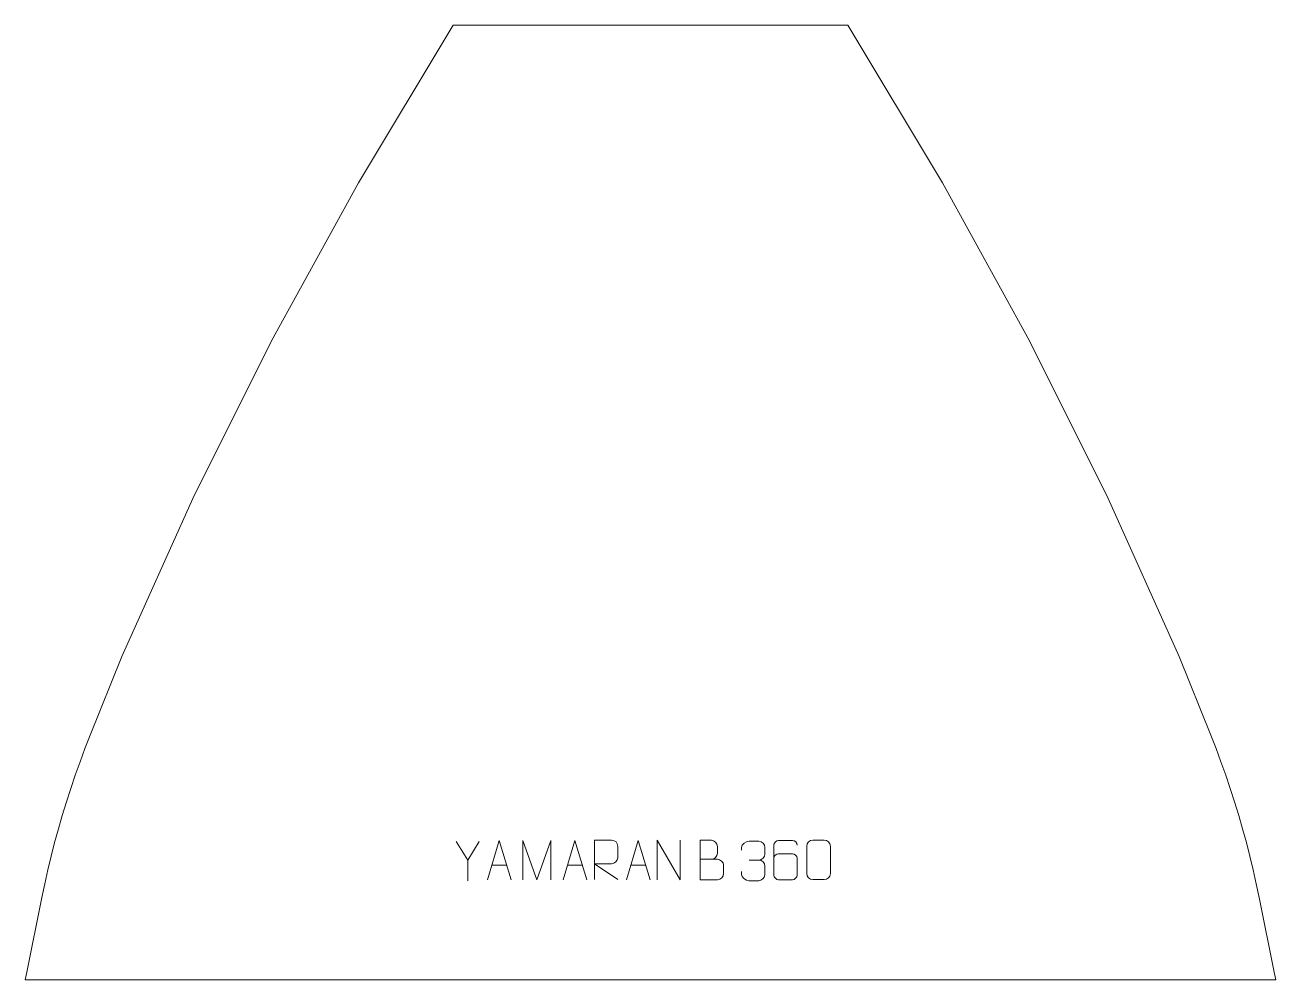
# Model space of a CAD drawing. Header units: millimetres. Extents: x -437 to 355, y 689 to 1294.
import ezdxf

# ---------------------------------------------------------------- set-up
doc = ezdxf.new("R2010")
doc.units = ezdxf.units.MM
doc.header["$MEASUREMENT"] = 0
doc.layers.add('layer 1', color=7, linetype='Continuous')

msp = doc.modelspace()

# ---------------------------------------------------------------- linework, layer by layer
at = {"layer": 'layer 1', "color": 242, "lineweight": 9}
msp.add_open_spline([(-165.7723, 1293.8436), (-165.7723, 1293.8436), (84.2274, 1293.8436), (84.2274, 1293.8436), (84.2274, 1293.8436), (84.2274, 1293.8436), (144.2269, 1193.8431), (144.2269, 1193.8431), (144.2269, 1193.8431), (144.2269, 1193.8431), (199.2266, 1093.8444), (199.2266, 1093.8444), (199.2266, 1093.8444), (199.2266, 1093.8444), (249.2271, 993.8439), (249.2271, 993.8439), (249.2271, 993.8439), (249.2271, 993.8439), (294.2274, 893.8447), (294.2274, 893.8447), (294.2274, 893.8447), (294.2274, 893.8447), (314.2263, 843.8447), (314.2263, 843.8447), (314.2263, 843.8447), (314.2263, 843.8447), (317.4872, 835.5094), (317.4872, 835.5094), (317.4872, 835.5094), (317.4872, 835.5094), (320.6208, 827.1246), (320.6208, 827.1246), (320.6208, 827.1246), (320.6208, 827.1246), (323.6248, 818.694), (323.6248, 818.694), (323.6248, 818.694), (323.6248, 818.694), (326.5009, 810.2185), (326.5009, 810.2185), (326.5009, 810.2185), (326.5009, 810.2185), (329.2466, 801.7009), (329.2466, 801.7009), (329.2466, 801.7009), (329.2466, 801.7009), (331.8625, 793.1416), (331.8625, 793.1416), (331.8625, 793.1416), (331.8625, 793.1416), (334.3466, 784.5428), (334.3466, 784.5428), (334.3466, 784.5428), (334.3466, 784.5428), (336.6992, 775.9075), (336.6992, 775.9075), (336.6992, 775.9075), (336.6992, 775.9075), (338.9213, 767.2378), (338.9213, 767.2378), (338.9213, 767.2378), (338.9213, 767.2378), (341.0105, 758.5346), (341.0105, 758.5346), (341.0105, 758.5346), (341.0105, 758.5346), (342.9659, 749.8003), (342.9659, 749.8003), (342.9659, 749.8003), (342.9659, 749.8003), (344.7885, 741.0386), (344.7885, 741.0386), (344.7885, 741.0386), (344.7885, 741.0386), (354.2273, 693.8437), (354.2273, 693.8437), (354.2273, 693.8437), (354.2273, 693.8437), (355.4765, 688.844), (355.4765, 688.844), (355.4765, 688.844), (355.4765, 688.844), (-437.0219, 688.844), (-437.0219, 688.844), (-437.0219, 688.844), (-437.0219, 688.844), (-435.7727, 693.8437), (-435.7727, 693.8437), (-435.7727, 693.8437), (-435.7727, 693.8437), (-426.3339, 741.0386), (-426.3339, 741.0386), (-426.3339, 741.0386), (-426.3339, 741.0386), (-424.5113, 749.8003), (-424.5113, 749.8003), (-424.5113, 749.8003), (-424.5113, 749.8003), (-422.5559, 758.5346), (-422.5559, 758.5346), (-422.5559, 758.5346), (-422.5559, 758.5346), (-420.468, 767.2378), (-420.468, 767.2378), (-420.468, 767.2378), (-420.468, 767.2378), (-418.246, 775.9075), (-418.246, 775.9075), (-418.246, 775.9075), (-418.246, 775.9075), (-415.8915, 784.5428), (-415.8915, 784.5428), (-415.8915, 784.5428), (-415.8915, 784.5428), (-413.4079, 793.1416), (-413.4079, 793.1416), (-413.4079, 793.1416), (-413.4079, 793.1416), (-410.792, 801.7009), (-410.792, 801.7009), (-410.792, 801.7009), (-410.792, 801.7009), (-408.0463, 810.2185), (-408.0463, 810.2185), (-408.0463, 810.2185), (-408.0463, 810.2185), (-405.1702, 818.694), (-405.1702, 818.694), (-405.1702, 818.694), (-405.1702, 818.694), (-402.1662, 827.1246), (-402.1662, 827.1246), (-402.1662, 827.1246), (-402.1662, 827.1246), (-399.0326, 835.5094), (-399.0326, 835.5094), (-399.0326, 835.5094), (-399.0326, 835.5094), (-395.7735, 843.8447), (-395.7735, 843.8447), (-395.7735, 843.8447), (-395.7735, 843.8447), (-375.7728, 893.8447), (-375.7728, 893.8447), (-375.7728, 893.8447), (-375.7728, 893.8447), (-330.7725, 993.8439), (-330.7725, 993.8439), (-330.7725, 993.8439), (-330.7725, 993.8439), (-280.772, 1093.8444), (-280.772, 1093.8444), (-280.772, 1093.8444), (-280.772, 1093.8444), (-225.7723, 1193.8431), (-225.7723, 1193.8431), (-225.7723, 1193.8431), (-225.7723, 1193.8431), (-165.7723, 1293.8436), (-165.7723, 1293.8436)], degree=3, knots=[0, 0, 0, 0, 0.02439024, 0.02439024, 0.02439024, 0.02439024, 0.04878049, 0.04878049, 0.04878049, 0.04878049, 0.07317073, 0.07317073, 0.07317073, 0.07317073, 0.09756098, 0.09756098, 0.09756098, 0.09756098, 0.12195122, 0.12195122, 0.12195122, 0.12195122, 0.14634146, 0.14634146, 0.14634146, 0.14634146, 0.17073171, 0.17073171, 0.17073171, 0.17073171, 0.19512195, 0.19512195, 0.19512195, 0.19512195, 0.2195122, 0.2195122, 0.2195122, 0.2195122, 0.24390244, 0.24390244, 0.24390244, 0.24390244, 0.26829268, 0.26829268, 0.26829268, 0.26829268, 0.29268293, 0.29268293, 0.29268293, 0.29268293, 0.31707317, 0.31707317, 0.31707317, 0.31707317, 0.34146341, 0.34146341, 0.34146341, 0.34146341, 0.36585366, 0.36585366, 0.36585366, 0.36585366, 0.3902439, 0.3902439, 0.3902439, 0.3902439, 0.41463415, 0.41463415, 0.41463415, 0.41463415, 0.43902439, 0.43902439, 0.43902439, 0.43902439, 0.46341463, 0.46341463, 0.46341463, 0.46341463, 0.48780488, 0.48780488, 0.48780488, 0.48780488, 0.51219512, 0.51219512, 0.51219512, 0.51219512, 0.53658537, 0.53658537, 0.53658537, 0.53658537, 0.56097561, 0.56097561, 0.56097561, 0.56097561, 0.58536585, 0.58536585, 0.58536585, 0.58536585, 0.6097561, 0.6097561, 0.6097561, 0.6097561, 0.63414634, 0.63414634, 0.63414634, 0.63414634, 0.65853659, 0.65853659, 0.65853659, 0.65853659, 0.68292683, 0.68292683, 0.68292683, 0.68292683, 0.70731707, 0.70731707, 0.70731707, 0.70731707, 0.73170732, 0.73170732, 0.73170732, 0.73170732, 0.75609756, 0.75609756, 0.75609756, 0.75609756, 0.7804878, 0.7804878, 0.7804878, 0.7804878, 0.80487805, 0.80487805, 0.80487805, 0.80487805, 0.82926829, 0.82926829, 0.82926829, 0.82926829, 0.85365854, 0.85365854, 0.85365854, 0.85365854, 0.87804878, 0.87804878, 0.87804878, 0.87804878, 0.90243902, 0.90243902, 0.90243902, 0.90243902, 0.92682927, 0.92682927, 0.92682927, 0.92682927, 0.95121951, 0.95121951, 0.95121951, 0.95121951, 1, 1, 1, 1], dxfattribs=at)
at = {"layer": 'layer 1', "color": 250, "lineweight": 9}
for points, knots in [([(-144.0125, 752.2432), (-144.0125, 752.2432), (-136.6415, 777.1967), (-136.6415, 777.1967), (-136.6415, 777.1967), (-136.6415, 777.1967), (-129.0716, 752.2432), (-129.0716, 752.2432)], [0, 0, 0, 0, 0.33333333, 0.33333333, 0.33333333, 0.33333333, 1, 1, 1, 1]), ([(-121.699, 752.241), (-121.699, 752.241), (-121.699, 777.1989), (-121.699, 777.1989), (-121.699, 777.1989), (-121.699, 777.1989), (-112.7739, 752.241), (-112.7739, 752.241), (-112.7739, 752.241), (-112.7739, 752.241), (-104.014, 777.1984), (-104.014, 777.1984), (-104.014, 777.1984), (-104.014, 777.1984), (-104.014, 752.241), (-104.014, 752.241)], [0, 0, 0, 0, 0.2, 0.2, 0.2, 0.2, 0.4, 0.4, 0.4, 0.4, 0.6, 0.6, 0.6, 0.6, 1, 1, 1, 1]), ([(-96.0125, 752.2432), (-96.0125, 752.2432), (-88.6415, 777.1967), (-88.6415, 777.1967), (-88.6415, 777.1967), (-88.6415, 777.1967), (-81.0716, 752.2432), (-81.0716, 752.2432)], [0, 0, 0, 0, 0.33333333, 0.33333333, 0.33333333, 0.33333333, 1, 1, 1, 1]), ([(-96.0125, 752.2432), (-96.0125, 752.2432), (-88.6415, 777.1967), (-88.6415, 777.1967), (-88.6415, 777.1967), (-88.6415, 777.1967), (-81.0716, 752.2432), (-81.0716, 752.2432)], [0, 0, 0, 0, 0.33333333, 0.33333333, 0.33333333, 0.33333333, 1, 1, 1, 1]), ([(-76.2121, 752.4005), (-76.2121, 752.4005), (-76.2121, 777.354), (-76.2121, 777.354), (-76.2121, 777.354), (-72.6173, 777.354), (-69.0218, 777.354), (-65.4266, 777.354), (-65.4266, 777.354), (-63.1013, 777.3163), (-61.544, 775.8263), (-61.5481, 773.4599), (-61.5481, 773.4599), (-61.5485, 771.4244), (-61.5485, 768.365), (-61.5481, 766.329), (-61.5481, 766.329), (-61.5546, 764.4535), (-63.3669, 762.5117), (-65.3764, 762.4926), (-65.3764, 762.4926), (-65.3764, 762.4926), (-76.2121, 762.4926), (-76.2121, 762.4926), (-76.2121, 762.4926), (-76.2121, 762.4926), (-61.5574, 752.4005), (-61.5574, 752.4005)], [0, 0, 0, 0, 0.125, 0.125, 0.125, 0.125, 0.25, 0.25, 0.25, 0.25, 0.375, 0.375, 0.375, 0.375, 0.5, 0.5, 0.5, 0.5, 0.625, 0.625, 0.625, 0.625, 0.75, 0.75, 0.75, 0.75, 1, 1, 1, 1]), ([(-56.0125, 752.2432), (-56.0125, 752.2432), (-48.6415, 777.1967), (-48.6415, 777.1967), (-48.6415, 777.1967), (-48.6415, 777.1967), (-41.0716, 752.2432), (-41.0716, 752.2432)], [0, 0, 0, 0, 0.33333333, 0.33333333, 0.33333333, 0.33333333, 1, 1, 1, 1]), ([(-36.5393, 752.3838), (-36.5393, 752.3838), (-36.5393, 777.3373), (-36.5393, 777.3373), (-36.5393, 777.3373), (-36.5393, 777.3373), (-21.8845, 752.3838), (-21.8845, 752.3838), (-21.8845, 752.3838), (-21.8845, 752.3838), (-21.8845, 777.3373), (-21.8845, 777.3373)], [0, 0, 0, 0, 0.25, 0.25, 0.25, 0.25, 0.5, 0.5, 0.5, 0.5, 1, 1, 1, 1]), ([(-9.2667, 765.3485), (-5.6281, 765.3489), (-2.041, 765.3489), (1.5984, 765.3485), (1.5984, 765.3485), (3.5738, 765.3312), (5.4974, 763.5951), (5.4974, 761.5455), (5.4974, 761.5455), (5.497, 760.4169), (5.497, 757.3675), (5.4974, 756.2386), (5.4974, 756.2386), (5.515, 754.3807), (3.9729, 752.3668), (1.6514, 752.3837), (1.6514, 752.3837), (-1.9884, 752.3841), (-5.6278, 752.3841), (-9.2667, 752.3837), (-9.2667, 752.3837), (-9.2667, 760.702), (-9.2667, 769.0198), (-9.2667, 777.3373), (-9.2667, 777.3373), (-6.893, 777.3373), (-4.5189, 777.3373), (-2.1447, 777.3373), (-2.1447, 777.3373), (-0.4639, 777.3549), (1.6329, 775.4444), (1.6506, 773.482), (1.6506, 773.482), (1.6502, 771.4159), (1.6502, 771.2699), (1.6506, 769.2034), (1.6506, 769.2034), (1.6679, 767.1373), (-0.1866, 765.3312), (-2.1966, 765.3485)], [0, 0, 0, 0, 0.09090909, 0.09090909, 0.09090909, 0.09090909, 0.18181818, 0.18181818, 0.18181818, 0.18181818, 0.27272727, 0.27272727, 0.27272727, 0.27272727, 0.36363636, 0.36363636, 0.36363636, 0.36363636, 0.45454545, 0.45454545, 0.45454545, 0.45454545, 0.54545455, 0.54545455, 0.54545455, 0.54545455, 0.63636364, 0.63636364, 0.63636364, 0.63636364, 0.72727273, 0.72727273, 0.72727273, 0.72727273, 0.81818182, 0.81818182, 0.81818182, 0.81818182, 1, 1, 1, 1]), ([(16.9301, 770.9959), (16.9301, 770.9959), (16.9301, 772.8531), (16.9301, 772.8531), (16.9301, 772.8531), (16.9158, 774.595), (19.5803, 776.7131), (21.6394, 776.6904), (21.6394, 776.6904), (23.7035, 776.6904), (25.7675, 776.6904), (27.8312, 776.6904), (27.8312, 776.6904), (30.0257, 776.6992), (31.624, 774.8524), (31.6684, 772.9403), (31.6684, 772.9403), (31.668, 771.5052), (31.668, 770.0701), (31.6684, 768.6346), (31.6684, 768.6346), (31.6198, 766.9811), (30.0172, 764.7511), (27.8189, 764.7611), (27.8189, 764.7611), (30.0226, 764.7499), (31.6306, 762.9467), (31.6846, 760.8872), (31.6846, 760.8872), (31.6842, 759.1025), (31.6842, 757.3178), (31.6846, 755.5327), (31.6846, 755.5327), (31.6947, 753.4713), (29.6398, 751.7082), (27.8189, 751.7163), (27.8189, 751.7163), (25.7536, 751.7166), (23.6884, 751.7166), (21.6228, 751.7163), (21.6228, 751.7163), (19.4542, 751.7278), (16.9232, 754.128), (16.9046, 755.5898), (16.9046, 755.5898), (16.9046, 755.5898), (16.9046, 757.4984), (16.9046, 757.4984)], [0, 0, 0, 0, 0.07692308, 0.07692308, 0.07692308, 0.07692308, 0.15384615, 0.15384615, 0.15384615, 0.15384615, 0.23076923, 0.23076923, 0.23076923, 0.23076923, 0.30769231, 0.30769231, 0.30769231, 0.30769231, 0.38461538, 0.38461538, 0.38461538, 0.38461538, 0.46153846, 0.46153846, 0.46153846, 0.46153846, 0.53846154, 0.53846154, 0.53846154, 0.53846154, 0.61538462, 0.61538462, 0.61538462, 0.61538462, 0.69230769, 0.69230769, 0.69230769, 0.69230769, 0.76923077, 0.76923077, 0.76923077, 0.76923077, 0.84615385, 0.84615385, 0.84615385, 0.84615385, 1, 1, 1, 1]), ([(52.1679, 774.2914), (52.1438, 775.6309), (50.7876, 777.2841), (49.2157, 777.2498), (49.2157, 777.2498), (46.2309, 777.2495), (43.2457, 777.2495), (40.2603, 777.2498), (40.2603, 777.2498), (39.0412, 777.2647), (37.313, 775.8271), (37.308, 774.2914), (37.308, 774.2914), (37.3083, 767.9309), (37.3083, 761.5701), (37.308, 755.2094), (37.308, 755.2094), (37.3127, 754.0465), (39.0412, 752.2754), (40.2603, 752.251), (40.2603, 752.251), (43.2457, 752.2513), (46.2309, 752.2513), (49.2157, 752.251), (49.2157, 752.251), (50.4938, 752.2948), (52.1635, 753.9093), (52.1679, 755.2094), (52.1679, 755.2094), (52.1679, 758.7927), (52.1679, 762.3758), (52.1679, 765.9585), (52.1679, 765.9585), (52.1294, 767.4367), (50.5467, 768.8696), (49.2157, 768.8676), (49.2157, 768.8676), (46.2309, 768.8679), (43.2457, 768.8679), (40.2603, 768.8676), (40.2603, 768.8676), (38.9308, 768.8726), (37.2878, 767.3653), (37.3295, 765.9368)], [0, 0, 0, 0, 0.08333333, 0.08333333, 0.08333333, 0.08333333, 0.16666667, 0.16666667, 0.16666667, 0.16666667, 0.25, 0.25, 0.25, 0.25, 0.33333333, 0.33333333, 0.33333333, 0.33333333, 0.41666667, 0.41666667, 0.41666667, 0.41666667, 0.5, 0.5, 0.5, 0.5, 0.58333333, 0.58333333, 0.58333333, 0.58333333, 0.66666667, 0.66666667, 0.66666667, 0.66666667, 0.75, 0.75, 0.75, 0.75, 0.83333333, 0.83333333, 0.83333333, 0.83333333, 1, 1, 1, 1]), ([(62.1389, 777.4222), (64.505, 777.4222), (66.8715, 777.4222), (69.238, 777.4222), (69.238, 777.4222), (71.2185, 777.4578), (73.2445, 775.9635), (73.2716, 773.5214), (73.2716, 773.5214), (73.2712, 767.764), (73.2712, 762.0062), (73.2716, 756.248), (73.2716, 756.248), (73.1295, 753.9204), (71.4231, 752.4381), (69.238, 752.4273), (69.238, 752.4273), (66.8656, 752.4277), (64.4932, 752.4277), (62.1212, 752.4273), (62.1212, 752.4273), (60.1627, 752.3217), (58.1563, 754.2096), (58.1677, 756.2306), (58.1677, 756.2306), (58.1681, 762.0112), (58.1681, 767.7915), (58.1677, 773.5713), (58.1677, 773.5713), (58.172, 775.7133), (59.9491, 777.4358), (62.1389, 777.4222)], [0, 0, 0, 0, 0.11111111, 0.11111111, 0.11111111, 0.11111111, 0.22222222, 0.22222222, 0.22222222, 0.22222222, 0.33333333, 0.33333333, 0.33333333, 0.33333333, 0.44444444, 0.44444444, 0.44444444, 0.44444444, 0.55555556, 0.55555556, 0.55555556, 0.55555556, 0.66666667, 0.66666667, 0.66666667, 0.66666667, 0.77777778, 0.77777778, 0.77777778, 0.77777778, 1, 1, 1, 1]), ([(-149.2196, 776.6186), (-149.2196, 776.6186), (-156.542, 764.7199), (-156.542, 764.7199), (-156.542, 764.7199), (-156.542, 764.7199), (-156.5413, 751.665), (-156.5413, 751.665)], [0, 0, 0, 0, 0.33333333, 0.33333333, 0.33333333, 0.33333333, 1, 1, 1, 1])]:
    msp.add_open_spline(points, degree=3, knots=knots, dxfattribs=at)
for points in [[(-156.542, 764.7199), (-156.542, 764.7199), (-163.8629, 776.6186), (-163.8629, 776.6186)], [(-141.2899, 761.4926), (-141.2899, 761.4926), (-131.7942, 761.4926), (-131.7942, 761.4926)], [(-93.2899, 761.4926), (-93.2899, 761.4926), (-83.7942, 761.4926), (-83.7942, 761.4926)], [(-93.2899, 761.4926), (-93.2899, 761.4926), (-83.7942, 761.4926), (-83.7942, 761.4926)], [(-53.2899, 761.4926), (-53.2899, 761.4926), (-43.7942, 761.4926), (-43.7942, 761.4926)], [(21.6398, 764.7507), (21.6398, 764.7507), (27.8362, 764.7507), (27.8362, 764.7507)]]:
    msp.add_open_spline(points, degree=3, dxfattribs=at)

doc.saveas('drawing.dxf')
